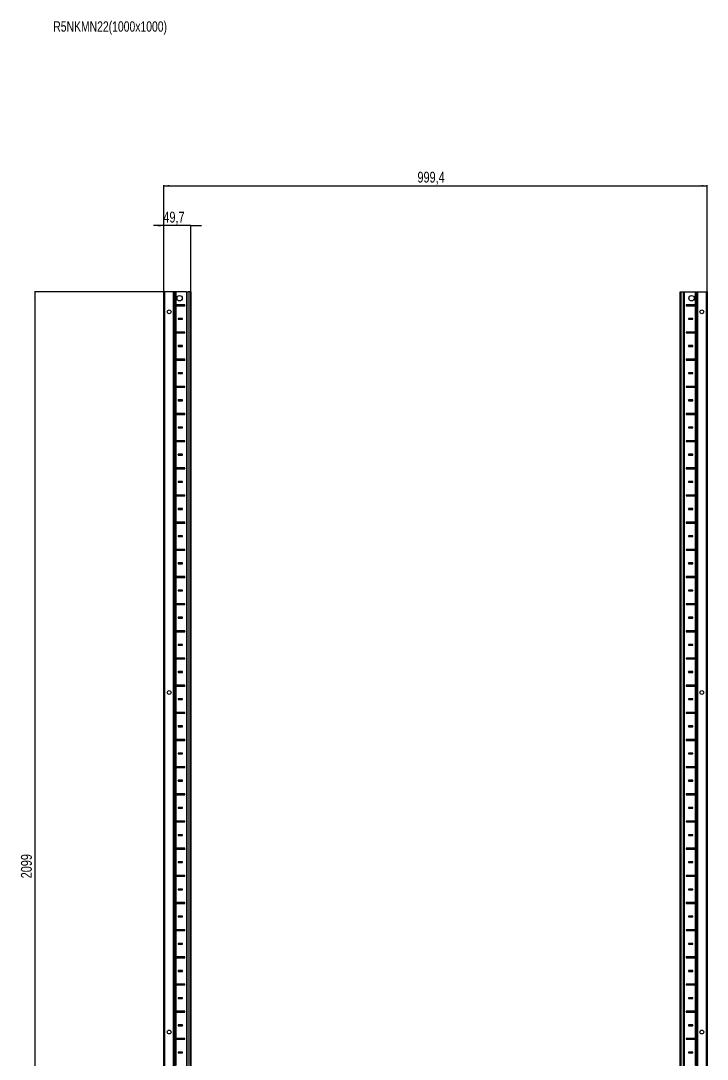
# Model space of a CAD drawing. Header units: millimetres. Extents: x -250 to 5425, y -2247 to 1592.
# Drawn here: x -250 to 1012, y -319 to 1592 of the extents above; entities that cross this region are included whole.
import ezdxf

# ---------------------------------------------------------------- set-up
doc = ezdxf.new("R2010")
doc.units = ezdxf.units.MM
doc.layers.add('FORMAT', color=7, linetype='Continuous')
doc.styles.add('SLDTEXTSTYLE0', font='TXT', dxfattribs={"width": 0.75})
doc.dimstyles.new('SLDDIMSTYLE0', dxfattribs={"dimtxt": 20, "dimasz": 10, "dimexe": 0, "dimexo": 0.0625, "dimgap": 5, "dimtad": 2, "dimdec": 1, "dimrnd": 1e-09, "dimzin": 12, "dimdsep": 46, "dimtxsty": 'SLDTEXTSTYLE0', "dimsah": 1, "dimcen": 0.09, "dimadec": 0, "dimazin": 3, "dimtfac": 1, "dimtofl": 0, "dimtmove": 0, "dimatfit": 3, "dimfxl": 0, "dimfrac": 2, "dimtolj": 1, "dimtzin": 12, "dimarcsym": 0})
doc.dimstyles.new('SLDDIMSTYLE1', dxfattribs={"dimtxt": 20, "dimasz": 10, "dimexe": 0, "dimexo": 0.0625, "dimgap": 5, "dimtad": 2, "dimdec": 1, "dimrnd": 1e-09, "dimzin": 12, "dimdsep": 46, "dimtxsty": 'SLDTEXTSTYLE0', "dimsah": 1, "dimcen": 0.09, "dimadec": 0, "dimazin": 3, "dimtfac": 1, "dimtmove": 0, "dimatfit": 0, "dimfxl": 0, "dimfrac": 2, "dimtolj": 1, "dimtzin": 12, "dimarcsym": 0})

# ---------------------------------------------------------------- blocks, each defined once
blk = doc.blocks.new('_D')
at = {"layer": 'FORMAT'}
for p, q in [((35.2, 1092.8), (-225.3, 1092.8)), ((-224.3, 1092.8), (-224.3, -1006.2)), ((35.2, -1006.2), (-225.3, -1006.2))]:
    blk.add_line(p, q, dxfattribs=at)
for points in [[(-224.3, 1092.8), (-225.9, 1082.8), (-222.8, 1082.8)], [(-224.3, -1006.2), (-222.8, -996.2), (-225.9, -996.2)]]:
    blk.add_solid(points, dxfattribs=at)
at = {"layer": 'FORMAT', "insert": (-250.1, 13.7), "char_height": 20, "attachment_point": 1, "rotation": 90, "style": 'SLDTEXTSTYLE0'}
blk.add_mtext('2099', dxfattribs=at)
blk = doc.blocks.new('_D_1')
at = {"layer": 'FORMAT'}
for p, q in [((12.8, 1092.8), (12.8, 1289.2)), ((12.8, 1288.2), (1012.2, 1288.2)), ((1012.2, 1092.8), (1012.2, 1289.2))]:
    blk.add_line(p, q, dxfattribs=at)
for points in [[(12.8, 1288.2), (22.8, 1286.6), (22.8, 1289.7)], [(1012.2, 1288.2), (1002.2, 1289.7), (1002.2, 1286.6)]]:
    blk.add_solid(points, dxfattribs=at)
at = {"layer": 'FORMAT', "insert": (479.2, 1314), "char_height": 20, "attachment_point": 1, "style": 'SLDTEXTSTYLE0'}
blk.add_mtext('999,4', dxfattribs=at)
blk = doc.blocks.new('_D_2')
at = {"layer": 'FORMAT'}
for p, q in [((12.8, 1214.8), (-6.4, 1214.8)), ((12.8, 1092.8), (12.8, 1215.8)), ((62.5, 1214.8), (12.8, 1214.8)), ((62.5, 1092.8), (62.5, 1215.8)), ((62.5, 1214.8), (81.7, 1214.8))]:
    blk.add_line(p, q, dxfattribs=at)
for points in [[(12.8, 1214.8), (2.8, 1216.3), (2.8, 1213.2)], [(62.5, 1214.8), (72.5, 1213.2), (72.5, 1216.3)]]:
    blk.add_solid(points, dxfattribs=at)
at = {"layer": 'FORMAT', "insert": (11.8, 1240.5), "char_height": 20, "attachment_point": 1, "style": 'SLDTEXTSTYLE0'}
blk.add_mtext('49,7', dxfattribs=at)

msp = doc.modelspace()

# ---------------------------------------------------------------- linework, layer by layer
at = {"color": 7, "linetype": 'Continuous', "lineweight": 25}
for p, q in [((12.79, -1006.24), (12.79, 1092.76)), ((12.79, 1092.76), (14.79, 1092.76)), ((30.14, 1092.76), (14.79, 1092.76)), ((30.14, 1092.76), (30.79, 1092.76)), ((30.79, -1006.24), (30.79, 1092.76)), ((30.79, 1092.76), (31.38, 1092.76)), ((32.58, 1092.76), (31.38, 1092.76)), ((32.58, -1006.24), (32.58, 1092.76)), ((32.62, 1092.76), (32.58, 1092.76)), ((32.62, -1006.24), (32.62, 1092.76)), ((33.82, 1092.76), (32.62, 1092.76)), ((33.82, 1092.76), (35.24, 1092.76)), ((54.64, 1092.76), (35.24, 1092.76)), ((54.64, 1092.76), (55.29, 1092.76)), ((55.29, -1006.24), (55.29, 1092.76)), ((55.29, 1092.76), (57.29, 1092.76)), ((60.49, 1092.76), (57.29, 1092.76)), ((60.49, 1092.76), (62.49, 1092.76)), ((62.49, 1092.76), (62.49, -1006.24)), ((962.49, -1006.24), (962.49, 1092.76)), ((962.49, 1092.76), (964.49, 1092.76)), ((964.49, 1092.76), (967.69, 1092.76)), ((967.69, 1092.76), (969.69, 1092.76)), ((969.69, 1092.76), (969.69, -1006.24)), ((969.69, 1092.76), (970.34, 1092.76)), ((970.34, 1092.76), (989.74, 1092.76)), ((989.74, 1092.76), (991.16, 1092.76)), ((991.16, 1092.76), (992.36, 1092.76)), ((992.36, 1092.76), (992.36, -1006.24)), ((992.36, 1092.76), (992.4, 1092.76)), ((992.4, 1092.76), (992.4, -1006.24)), ((992.4, 1092.76), (993.6, 1092.76)), ((993.6, 1092.76), (994.19, 1092.76)), ((994.19, 1092.76), (994.19, -1006.24)), ((994.19, 1092.76), (994.84, 1092.76)), ((994.84, 1092.76), (1010.19, 1092.76)), ((1010.19, 1092.76), (1012.19, 1092.76)), ((1012.19, 1092.76), (1012.19, -1006.24)), ((34.75, 1068.9), (34.75, 1067.61)), ((35.39, 1068.26), (34.75, 1068.9)), ((35.39, 1068.26), (34.75, 1067.61)), ((51.64, 1069.01), (35.24, 1069.01)), ((35.24, 1067.51), (51.64, 1067.51)), ((50.89, 1068.26), (35.39, 1068.26)), ((50.89, 1068.26), (51.64, 1069.01)), ((50.89, 1068.26), (51.64, 1067.51)), ((51.64, 1067.51), (51.64, 1069.01)), ((974.09, 1068.26), (973.34, 1069.01)), ((989.74, 1069.01), (973.34, 1069.01)), ((973.34, 1069.01), (973.34, 1067.51)), ((974.09, 1068.26), (973.34, 1067.51)), ((973.34, 1067.51), (989.74, 1067.51)), ((974.09, 1068.26), (989.59, 1068.26)), ((989.59, 1068.26), (990.23, 1068.9)), ((989.59, 1068.26), (990.23, 1067.61)), ((990.23, 1067.61), (990.23, 1068.9)), ((47.14, 1044.01), (39.14, 1044.01)), ((39.14, 1044.01), (39.14, 1042.51)), ((39.89, 1043.26), (39.14, 1044.01)), ((39.89, 1043.26), (39.14, 1042.51)), ((39.14, 1042.51), (47.14, 1042.51)), ((46.39, 1043.26), (39.89, 1043.26)), ((46.39, 1043.26), (47.14, 1044.01)), ((46.39, 1043.26), (47.14, 1042.51)), ((47.14, 1042.51), (47.14, 1044.01)), ((978.59, 1043.26), (977.84, 1044.01)), ((977.84, 1044.01), (977.84, 1042.51)), ((985.84, 1044.01), (977.84, 1044.01)), ((978.59, 1043.26), (977.84, 1042.51)), ((977.84, 1042.51), (985.84, 1042.51)), ((978.59, 1043.26), (985.09, 1043.26)), ((985.09, 1043.26), (985.84, 1044.01)), ((985.09, 1043.26), (985.84, 1042.51)), ((985.84, 1042.51), (985.84, 1044.01)), ((34.75, 1018.9), (34.75, 1017.61)), ((35.39, 1018.26), (34.75, 1018.9)), ((35.39, 1018.26), (34.75, 1017.61)), ((51.64, 1019.01), (35.24, 1019.01)), ((35.24, 1017.51), (51.64, 1017.51)), ((50.89, 1018.26), (35.39, 1018.26)), ((50.89, 1018.26), (51.64, 1019.01)), ((50.89, 1018.26), (51.64, 1017.51)), ((51.64, 1017.51), (51.64, 1019.01)), ((974.09, 1018.26), (973.34, 1019.01)), ((989.74, 1019.01), (973.34, 1019.01)), ((973.34, 1019.01), (973.34, 1017.51)), ((974.09, 1018.26), (973.34, 1017.51)), ((973.34, 1017.51), (989.74, 1017.51)), ((974.09, 1018.26), (989.59, 1018.26)), ((989.59, 1018.26), (990.23, 1018.9)), ((989.59, 1018.26), (990.23, 1017.61)), ((990.23, 1017.61), (990.23, 1018.9)), ((47.14, 994.01), (39.14, 994.01)), ((39.14, 994.01), (39.14, 992.51)), ((39.89, 993.26), (39.14, 994.01)), ((46.39, 993.26), (47.14, 994.01)), ((47.14, 992.51), (47.14, 994.01)), ((978.59, 993.26), (977.84, 994.01)), ((977.84, 994.01), (977.84, 992.51)), ((985.84, 994.01), (977.84, 994.01)), ((985.09, 993.26), (985.84, 994.01)), ((985.84, 992.51), (985.84, 994.01)), ((39.89, 993.26), (39.14, 992.51)), ((39.14, 992.51), (47.14, 992.51)), ((46.39, 993.26), (39.89, 993.26)), ((46.39, 993.26), (47.14, 992.51)), ((978.59, 993.26), (977.84, 992.51)), ((977.84, 992.51), (985.84, 992.51)), ((978.59, 993.26), (985.09, 993.26)), ((985.09, 993.26), (985.84, 992.51)), ((34.75, 968.9), (34.75, 967.61)), ((35.39, 968.26), (34.75, 968.9)), ((35.39, 968.26), (34.75, 967.61)), ((51.64, 969.01), (35.24, 969.01)), ((35.24, 967.51), (51.64, 967.51)), ((50.89, 968.26), (35.39, 968.26)), ((50.89, 968.26), (51.64, 969.01)), ((50.89, 968.26), (51.64, 967.51)), ((51.64, 967.51), (51.64, 969.01)), ((989.74, 969.01), (973.34, 969.01)), ((973.34, 969.01), (973.34, 967.51)), ((974.09, 968.26), (973.34, 969.01)), ((974.09, 968.26), (973.34, 967.51)), ((973.34, 967.51), (989.74, 967.51)), ((974.09, 968.26), (989.59, 968.26)), ((989.59, 968.26), (990.23, 968.9)), ((989.59, 968.26), (990.23, 967.61)), ((990.23, 967.61), (990.23, 968.9)), ((47.14, 944.01), (39.14, 944.01)), ((39.14, 944.01), (39.14, 942.51)), ((39.89, 943.26), (39.14, 944.01)), ((39.89, 943.26), (39.14, 942.51)), ((39.14, 942.51), (47.14, 942.51)), ((46.39, 943.26), (39.89, 943.26)), ((46.39, 943.26), (47.14, 944.01)), ((46.39, 943.26), (47.14, 942.51)), ((47.14, 942.51), (47.14, 944.01)), ((985.84, 944.01), (977.84, 944.01)), ((977.84, 944.01), (977.84, 942.51)), ((978.59, 943.26), (977.84, 944.01)), ((978.59, 943.26), (977.84, 942.51)), ((977.84, 942.51), (985.84, 942.51)), ((978.59, 943.26), (985.09, 943.26)), ((985.09, 943.26), (985.84, 944.01)), ((985.09, 943.26), (985.84, 942.51)), ((985.84, 942.51), (985.84, 944.01)), ((34.75, 918.9), (34.75, 917.61)), ((35.39, 918.26), (34.75, 918.9)), ((35.39, 918.26), (34.75, 917.61)), ((51.64, 919.01), (35.24, 919.01)), ((35.24, 917.51), (51.64, 917.51)), ((50.89, 918.26), (35.39, 918.26)), ((50.89, 918.26), (51.64, 919.01)), ((50.89, 918.26), (51.64, 917.51)), ((51.64, 917.51), (51.64, 919.01)), ((989.74, 919.01), (973.34, 919.01)), ((973.34, 919.01), (973.34, 917.51)), ((974.09, 918.26), (973.34, 919.01)), ((974.09, 918.26), (973.34, 917.51)), ((973.34, 917.51), (989.74, 917.51)), ((974.09, 918.26), (989.59, 918.26)), ((989.59, 918.26), (990.23, 918.9)), ((989.59, 918.26), (990.23, 917.61)), ((990.23, 917.61), (990.23, 918.9)), ((47.14, 894.01), (39.14, 894.01)), ((39.14, 894.01), (39.14, 892.51)), ((39.89, 893.26), (39.14, 894.01)), ((39.89, 893.26), (39.14, 892.51)), ((39.14, 892.51), (47.14, 892.51)), ((46.39, 893.26), (39.89, 893.26)), ((46.39, 893.26), (47.14, 894.01)), ((46.39, 893.26), (47.14, 892.51)), ((47.14, 892.51), (47.14, 894.01)), ((985.84, 894.01), (977.84, 894.01)), ((977.84, 894.01), (977.84, 892.51)), ((978.59, 893.26), (977.84, 894.01)), ((978.59, 893.26), (977.84, 892.51)), ((977.84, 892.51), (985.84, 892.51)), ((978.59, 893.26), (985.09, 893.26)), ((985.09, 893.26), (985.84, 894.01)), ((985.09, 893.26), (985.84, 892.51)), ((985.84, 892.51), (985.84, 894.01)), ((34.75, 868.9), (34.75, 867.61)), ((35.39, 868.26), (34.75, 868.9)), ((35.39, 868.26), (34.75, 867.61)), ((51.64, 869.01), (35.24, 869.01)), ((35.24, 867.51), (51.64, 867.51)), ((50.89, 868.26), (35.39, 868.26)), ((50.89, 868.26), (51.64, 869.01)), ((50.89, 868.26), (51.64, 867.51)), ((51.64, 867.51), (51.64, 869.01)), ((989.74, 869.01), (973.34, 869.01)), ((973.34, 869.01), (973.34, 867.51)), ((974.09, 868.26), (973.34, 869.01)), ((974.09, 868.26), (973.34, 867.51)), ((973.34, 867.51), (989.74, 867.51)), ((974.09, 868.26), (989.59, 868.26)), ((989.59, 868.26), (990.23, 868.9)), ((989.59, 868.26), (990.23, 867.61)), ((990.23, 867.61), (990.23, 868.9)), ((47.14, 844.01), (39.14, 844.01)), ((39.14, 844.01), (39.14, 842.51)), ((39.89, 843.26), (39.14, 844.01)), ((39.89, 843.26), (39.14, 842.51)), ((39.14, 842.51), (47.14, 842.51)), ((46.39, 843.26), (39.89, 843.26)), ((46.39, 843.26), (47.14, 844.01)), ((46.39, 843.26), (47.14, 842.51)), ((47.14, 842.51), (47.14, 844.01)), ((985.84, 844.01), (977.84, 844.01)), ((977.84, 844.01), (977.84, 842.51)), ((978.59, 843.26), (977.84, 844.01)), ((978.59, 843.26), (977.84, 842.51)), ((977.84, 842.51), (985.84, 842.51)), ((978.59, 843.26), (985.09, 843.26)), ((985.09, 843.26), (985.84, 844.01)), ((985.09, 843.26), (985.84, 842.51)), ((985.84, 842.51), (985.84, 844.01)), ((34.75, 818.9), (34.75, 817.61)), ((35.39, 818.26), (34.75, 818.9)), ((35.39, 818.26), (34.75, 817.61)), ((51.64, 819.01), (35.24, 819.01)), ((35.24, 817.51), (51.64, 817.51)), ((50.89, 818.26), (35.39, 818.26)), ((50.89, 818.26), (51.64, 819.01)), ((50.89, 818.26), (51.64, 817.51)), ((51.64, 817.51), (51.64, 819.01)), ((989.74, 819.01), (973.34, 819.01)), ((973.34, 819.01), (973.34, 817.51)), ((974.09, 818.26), (973.34, 819.01)), ((974.09, 818.26), (973.34, 817.51)), ((973.34, 817.51), (989.74, 817.51)), ((974.09, 818.26), (989.59, 818.26)), ((989.59, 818.26), (990.23, 818.9)), ((989.59, 818.26), (990.23, 817.61)), ((990.23, 817.61), (990.23, 818.9)), ((47.14, 794.01), (39.14, 794.01)), ((39.14, 794.01), (39.14, 792.51)), ((39.89, 793.26), (39.14, 794.01)), ((39.89, 793.26), (39.14, 792.51)), ((39.14, 792.51), (47.14, 792.51)), ((46.39, 793.26), (39.89, 793.26)), ((46.39, 793.26), (47.14, 794.01)), ((46.39, 793.26), (47.14, 792.51)), ((47.14, 792.51), (47.14, 794.01)), ((985.84, 794.01), (977.84, 794.01)), ((977.84, 794.01), (977.84, 792.51)), ((978.59, 793.26), (977.84, 794.01)), ((978.59, 793.26), (977.84, 792.51)), ((977.84, 792.51), (985.84, 792.51)), ((978.59, 793.26), (985.09, 793.26)), ((985.09, 793.26), (985.84, 794.01)), ((985.09, 793.26), (985.84, 792.51)), ((985.84, 792.51), (985.84, 794.01)), ((34.75, 768.9), (34.75, 767.61)), ((35.39, 768.26), (34.75, 768.9)), ((35.39, 768.26), (34.75, 767.61)), ((51.64, 769.01), (35.24, 769.01)), ((35.24, 767.51), (51.64, 767.51)), ((50.89, 768.26), (35.39, 768.26)), ((50.89, 768.26), (51.64, 769.01)), ((50.89, 768.26), (51.64, 767.51)), ((51.64, 767.51), (51.64, 769.01)), ((989.74, 769.01), (973.34, 769.01)), ((973.34, 769.01), (973.34, 767.51)), ((974.09, 768.26), (973.34, 769.01)), ((974.09, 768.26), (973.34, 767.51)), ((973.34, 767.51), (989.74, 767.51)), ((974.09, 768.26), (989.59, 768.26)), ((989.59, 768.26), (990.23, 768.9)), ((989.59, 768.26), (990.23, 767.61)), ((990.23, 767.61), (990.23, 768.9)), ((47.14, 744.01), (39.14, 744.01)), ((39.14, 744.01), (39.14, 742.51)), ((39.89, 743.26), (39.14, 744.01)), ((39.89, 743.26), (39.14, 742.51)), ((39.14, 742.51), (47.14, 742.51)), ((46.39, 743.26), (39.89, 743.26)), ((46.39, 743.26), (47.14, 744.01)), ((46.39, 743.26), (47.14, 742.51)), ((47.14, 742.51), (47.14, 744.01)), ((985.84, 744.01), (977.84, 744.01)), ((977.84, 744.01), (977.84, 742.51)), ((978.59, 743.26), (977.84, 744.01)), ((978.59, 743.26), (977.84, 742.51)), ((977.84, 742.51), (985.84, 742.51)), ((978.59, 743.26), (985.09, 743.26)), ((985.09, 743.26), (985.84, 744.01)), ((985.09, 743.26), (985.84, 742.51)), ((985.84, 742.51), (985.84, 744.01)), ((34.75, 718.9), (34.75, 717.61)), ((35.39, 718.26), (34.75, 718.9)), ((35.39, 718.26), (34.75, 717.61)), ((51.64, 719.01), (35.24, 719.01)), ((35.24, 717.51), (51.64, 717.51)), ((50.89, 718.26), (35.39, 718.26)), ((50.89, 718.26), (51.64, 719.01)), ((50.89, 718.26), (51.64, 717.51)), ((51.64, 717.51), (51.64, 719.01)), ((989.74, 719.01), (973.34, 719.01)), ((973.34, 719.01), (973.34, 717.51)), ((974.09, 718.26), (973.34, 719.01)), ((974.09, 718.26), (973.34, 717.51)), ((973.34, 717.51), (989.74, 717.51)), ((974.09, 718.26), (989.59, 718.26)), ((989.59, 718.26), (990.23, 718.9)), ((989.59, 718.26), (990.23, 717.61)), ((990.23, 717.61), (990.23, 718.9)), ((47.14, 694.01), (39.14, 694.01)), ((39.14, 694.01), (39.14, 692.51)), ((39.89, 693.26), (39.14, 694.01)), ((39.89, 693.26), (39.14, 692.51)), ((39.14, 692.51), (47.14, 692.51)), ((46.39, 693.26), (39.89, 693.26)), ((46.39, 693.26), (47.14, 694.01)), ((46.39, 693.26), (47.14, 692.51)), ((47.14, 692.51), (47.14, 694.01)), ((985.84, 694.01), (977.84, 694.01)), ((977.84, 694.01), (977.84, 692.51)), ((978.59, 693.26), (977.84, 694.01)), ((978.59, 693.26), (977.84, 692.51)), ((977.84, 692.51), (985.84, 692.51)), ((978.59, 693.26), (985.09, 693.26)), ((985.09, 693.26), (985.84, 694.01)), ((985.09, 693.26), (985.84, 692.51)), ((985.84, 692.51), (985.84, 694.01)), ((34.75, 668.9), (34.75, 667.61)), ((35.39, 668.26), (34.75, 668.9)), ((51.64, 669.01), (35.24, 669.01)), ((50.89, 668.26), (51.64, 669.01)), ((51.64, 667.51), (51.64, 669.01)), ((989.74, 669.01), (973.34, 669.01)), ((973.34, 669.01), (973.34, 667.51)), ((974.09, 668.26), (973.34, 669.01)), ((989.59, 668.26), (990.23, 668.9)), ((990.23, 667.61), (990.23, 668.9)), ((35.39, 668.26), (34.75, 667.61)), ((35.24, 667.51), (51.64, 667.51)), ((50.89, 668.26), (35.39, 668.26)), ((50.89, 668.26), (51.64, 667.51)), ((974.09, 668.26), (973.34, 667.51)), ((973.34, 667.51), (989.74, 667.51)), ((974.09, 668.26), (989.59, 668.26)), ((989.59, 668.26), (990.23, 667.61)), ((47.14, 644.01), (39.14, 644.01)), ((39.14, 644.01), (39.14, 642.51)), ((39.89, 643.26), (39.14, 644.01)), ((39.89, 643.26), (39.14, 642.51)), ((39.14, 642.51), (47.14, 642.51)), ((46.39, 643.26), (39.89, 643.26)), ((46.39, 643.26), (47.14, 644.01)), ((46.39, 643.26), (47.14, 642.51)), ((47.14, 642.51), (47.14, 644.01)), ((985.84, 644.01), (977.84, 644.01)), ((977.84, 644.01), (977.84, 642.51)), ((978.59, 643.26), (977.84, 644.01)), ((978.59, 643.26), (977.84, 642.51)), ((977.84, 642.51), (985.84, 642.51)), ((978.59, 643.26), (985.09, 643.26)), ((985.09, 643.26), (985.84, 644.01)), ((985.09, 643.26), (985.84, 642.51)), ((985.84, 642.51), (985.84, 644.01)), ((34.75, 618.9), (34.75, 617.61)), ((35.39, 618.26), (34.75, 618.9)), ((35.39, 618.26), (34.75, 617.61)), ((51.64, 619.01), (35.24, 619.01)), ((35.24, 617.51), (51.64, 617.51)), ((50.89, 618.26), (35.39, 618.26)), ((50.89, 618.26), (51.64, 619.01)), ((50.89, 618.26), (51.64, 617.51)), ((51.64, 617.51), (51.64, 619.01)), ((989.74, 619.01), (973.34, 619.01)), ((973.34, 619.01), (973.34, 617.51)), ((974.09, 618.26), (973.34, 619.01)), ((974.09, 618.26), (973.34, 617.51)), ((973.34, 617.51), (989.74, 617.51)), ((974.09, 618.26), (989.59, 618.26)), ((989.59, 618.26), (990.23, 618.9)), ((989.59, 618.26), (990.23, 617.61)), ((990.23, 617.61), (990.23, 618.9)), ((47.14, 594.01), (39.14, 594.01)), ((39.14, 594.01), (39.14, 592.51)), ((39.89, 593.26), (39.14, 594.01)), ((39.89, 593.26), (39.14, 592.51)), ((39.14, 592.51), (47.14, 592.51)), ((46.39, 593.26), (39.89, 593.26)), ((46.39, 593.26), (47.14, 594.01)), ((46.39, 593.26), (47.14, 592.51)), ((47.14, 592.51), (47.14, 594.01)), ((985.84, 594.01), (977.84, 594.01)), ((977.84, 594.01), (977.84, 592.51)), ((978.59, 593.26), (977.84, 594.01)), ((978.59, 593.26), (977.84, 592.51)), ((977.84, 592.51), (985.84, 592.51)), ((978.59, 593.26), (985.09, 593.26)), ((985.09, 593.26), (985.84, 594.01)), ((985.09, 593.26), (985.84, 592.51)), ((985.84, 592.51), (985.84, 594.01)), ((34.75, 568.9), (34.75, 567.61)), ((35.39, 568.26), (34.75, 568.9)), ((35.39, 568.26), (34.75, 567.61)), ((51.64, 569.01), (35.24, 569.01)), ((35.24, 567.51), (51.64, 567.51)), ((50.89, 568.26), (35.39, 568.26)), ((50.89, 568.26), (51.64, 569.01)), ((50.89, 568.26), (51.64, 567.51)), ((51.64, 567.51), (51.64, 569.01)), ((989.74, 569.01), (973.34, 569.01)), ((973.34, 569.01), (973.34, 567.51)), ((974.09, 568.26), (973.34, 569.01)), ((974.09, 568.26), (973.34, 567.51)), ((973.34, 567.51), (989.74, 567.51)), ((974.09, 568.26), (989.59, 568.26)), ((989.59, 568.26), (990.23, 568.9)), ((989.59, 568.26), (990.23, 567.61)), ((990.23, 567.61), (990.23, 568.9)), ((47.14, 544.01), (39.14, 544.01)), ((39.14, 544.01), (39.14, 542.51)), ((39.89, 543.26), (39.14, 544.01)), ((39.89, 543.26), (39.14, 542.51)), ((39.14, 542.51), (47.14, 542.51)), ((46.39, 543.26), (39.89, 543.26)), ((46.39, 543.26), (47.14, 544.01)), ((46.39, 543.26), (47.14, 542.51)), ((47.14, 542.51), (47.14, 544.01)), ((985.84, 544.01), (977.84, 544.01)), ((977.84, 544.01), (977.84, 542.51)), ((978.59, 543.26), (977.84, 544.01)), ((978.59, 543.26), (977.84, 542.51)), ((977.84, 542.51), (985.84, 542.51)), ((978.59, 543.26), (985.09, 543.26)), ((985.09, 543.26), (985.84, 544.01)), ((985.09, 543.26), (985.84, 542.51)), ((985.84, 542.51), (985.84, 544.01)), ((34.75, 518.9), (34.75, 517.61)), ((35.39, 518.26), (34.75, 518.9)), ((35.39, 518.26), (34.75, 517.61)), ((51.64, 519.01), (35.24, 519.01)), ((35.24, 517.51), (51.64, 517.51)), ((50.89, 518.26), (35.39, 518.26)), ((50.89, 518.26), (51.64, 519.01)), ((50.89, 518.26), (51.64, 517.51)), ((51.64, 517.51), (51.64, 519.01)), ((989.74, 519.01), (973.34, 519.01)), ((973.34, 519.01), (973.34, 517.51)), ((974.09, 518.26), (973.34, 519.01)), ((974.09, 518.26), (973.34, 517.51)), ((973.34, 517.51), (989.74, 517.51)), ((974.09, 518.26), (989.59, 518.26)), ((989.59, 518.26), (990.23, 518.9)), ((989.59, 518.26), (990.23, 517.61)), ((990.23, 517.61), (990.23, 518.9)), ((47.14, 494.01), (39.14, 494.01)), ((39.14, 494.01), (39.14, 492.51)), ((39.89, 493.26), (39.14, 494.01)), ((39.89, 493.26), (39.14, 492.51)), ((39.14, 492.51), (47.14, 492.51)), ((46.39, 493.26), (39.89, 493.26)), ((46.39, 493.26), (47.14, 494.01)), ((46.39, 493.26), (47.14, 492.51)), ((47.14, 492.51), (47.14, 494.01)), ((985.84, 494.01), (977.84, 494.01)), ((977.84, 494.01), (977.84, 492.51)), ((978.59, 493.26), (977.84, 494.01)), ((978.59, 493.26), (977.84, 492.51)), ((977.84, 492.51), (985.84, 492.51)), ((978.59, 493.26), (985.09, 493.26)), ((985.09, 493.26), (985.84, 494.01)), ((985.09, 493.26), (985.84, 492.51)), ((985.84, 492.51), (985.84, 494.01)), ((34.75, 468.9), (34.75, 467.61)), ((35.39, 468.26), (34.75, 468.9)), ((35.39, 468.26), (34.75, 467.61)), ((51.64, 469.01), (35.24, 469.01)), ((35.24, 467.51), (51.64, 467.51)), ((50.89, 468.26), (35.39, 468.26)), ((50.89, 468.26), (51.64, 469.01)), ((50.89, 468.26), (51.64, 467.51)), ((51.64, 467.51), (51.64, 469.01)), ((989.74, 469.01), (973.34, 469.01)), ((973.34, 469.01), (973.34, 467.51)), ((974.09, 468.26), (973.34, 469.01)), ((974.09, 468.26), (973.34, 467.51)), ((973.34, 467.51), (989.74, 467.51)), ((974.09, 468.26), (989.59, 468.26)), ((989.59, 468.26), (990.23, 468.9)), ((989.59, 468.26), (990.23, 467.61)), ((990.23, 467.61), (990.23, 468.9)), ((47.14, 444.01), (39.14, 444.01)), ((39.14, 444.01), (39.14, 442.51)), ((39.89, 443.26), (39.14, 444.01)), ((39.89, 443.26), (39.14, 442.51)), ((39.14, 442.51), (47.14, 442.51)), ((46.39, 443.26), (39.89, 443.26)), ((46.39, 443.26), (47.14, 444.01)), ((46.39, 443.26), (47.14, 442.51)), ((47.14, 442.51), (47.14, 444.01)), ((985.84, 444.01), (977.84, 444.01)), ((977.84, 444.01), (977.84, 442.51)), ((978.59, 443.26), (977.84, 444.01)), ((978.59, 443.26), (977.84, 442.51)), ((977.84, 442.51), (985.84, 442.51)), ((978.59, 443.26), (985.09, 443.26)), ((985.09, 443.26), (985.84, 444.01)), ((985.09, 443.26), (985.84, 442.51)), ((985.84, 442.51), (985.84, 444.01)), ((34.75, 418.9), (34.75, 417.61)), ((35.39, 418.26), (34.75, 418.9)), ((35.39, 418.26), (34.75, 417.61)), ((51.64, 419.01), (35.24, 419.01)), ((35.24, 417.51), (51.64, 417.51)), ((50.89, 418.26), (35.39, 418.26)), ((50.89, 418.26), (51.64, 419.01)), ((50.89, 418.26), (51.64, 417.51)), ((51.64, 417.51), (51.64, 419.01)), ((989.74, 419.01), (973.34, 419.01)), ((973.34, 419.01), (973.34, 417.51)), ((974.09, 418.26), (973.34, 419.01)), ((974.09, 418.26), (973.34, 417.51)), ((973.34, 417.51), (989.74, 417.51)), ((974.09, 418.26), (989.59, 418.26)), ((989.59, 418.26), (990.23, 418.9)), ((989.59, 418.26), (990.23, 417.61)), ((990.23, 417.61), (990.23, 418.9)), ((47.14, 394.01), (39.14, 394.01)), ((39.14, 394.01), (39.14, 392.51)), ((39.89, 393.26), (39.14, 394.01)), ((39.89, 393.26), (39.14, 392.51)), ((39.14, 392.51), (47.14, 392.51)), ((46.39, 393.26), (39.89, 393.26)), ((46.39, 393.26), (47.14, 394.01)), ((46.39, 393.26), (47.14, 392.51)), ((47.14, 392.51), (47.14, 394.01)), ((985.84, 394.01), (977.84, 394.01)), ((977.84, 394.01), (977.84, 392.51)), ((978.59, 393.26), (977.84, 394.01)), ((978.59, 393.26), (977.84, 392.51)), ((977.84, 392.51), (985.84, 392.51)), ((978.59, 393.26), (985.09, 393.26)), ((985.09, 393.26), (985.84, 394.01)), ((985.09, 393.26), (985.84, 392.51)), ((985.84, 392.51), (985.84, 394.01)), ((34.75, 368.9), (34.75, 367.61)), ((35.39, 368.26), (34.75, 368.9)), ((35.39, 368.26), (34.75, 367.61)), ((51.64, 369.01), (35.24, 369.01)), ((35.24, 367.51), (51.64, 367.51)), ((50.89, 368.26), (35.39, 368.26)), ((50.89, 368.26), (51.64, 369.01)), ((50.89, 368.26), (51.64, 367.51)), ((51.64, 367.51), (51.64, 369.01)), ((989.74, 369.01), (973.34, 369.01)), ((973.34, 369.01), (973.34, 367.51)), ((974.09, 368.26), (973.34, 369.01)), ((974.09, 368.26), (973.34, 367.51)), ((973.34, 367.51), (989.74, 367.51)), ((974.09, 368.26), (989.59, 368.26)), ((989.59, 368.26), (990.23, 368.9)), ((989.59, 368.26), (990.23, 367.61)), ((990.23, 367.61), (990.23, 368.9)), ((47.14, 344.01), (39.14, 344.01)), ((39.14, 344.01), (39.14, 342.51)), ((39.89, 343.26), (39.14, 344.01)), ((46.39, 343.26), (47.14, 344.01)), ((47.14, 342.51), (47.14, 344.01)), ((985.84, 344.01), (977.84, 344.01)), ((977.84, 344.01), (977.84, 342.51)), ((978.59, 343.26), (977.84, 344.01)), ((985.09, 343.26), (985.84, 344.01)), ((985.84, 342.51), (985.84, 344.01)), ((39.89, 343.26), (39.14, 342.51)), ((39.14, 342.51), (47.14, 342.51)), ((46.39, 343.26), (39.89, 343.26)), ((46.39, 343.26), (47.14, 342.51)), ((978.59, 343.26), (977.84, 342.51)), ((977.84, 342.51), (985.84, 342.51)), ((978.59, 343.26), (985.09, 343.26)), ((985.09, 343.26), (985.84, 342.51)), ((34.75, 318.9), (34.75, 317.61)), ((35.39, 318.26), (34.75, 318.9)), ((35.39, 318.26), (34.75, 317.61)), ((51.64, 319.01), (35.24, 319.01)), ((35.24, 317.51), (51.64, 317.51)), ((50.89, 318.26), (35.39, 318.26)), ((50.89, 318.26), (51.64, 319.01)), ((50.89, 318.26), (51.64, 317.51)), ((51.64, 317.51), (51.64, 319.01)), ((989.74, 319.01), (973.34, 319.01)), ((973.34, 319.01), (973.34, 317.51)), ((974.09, 318.26), (973.34, 319.01)), ((974.09, 318.26), (973.34, 317.51)), ((973.34, 317.51), (989.74, 317.51)), ((974.09, 318.26), (989.59, 318.26)), ((989.59, 318.26), (990.23, 318.9)), ((989.59, 318.26), (990.23, 317.61)), ((990.23, 317.61), (990.23, 318.9)), ((47.14, 294.01), (39.14, 294.01)), ((39.14, 294.01), (39.14, 292.51)), ((39.89, 293.26), (39.14, 294.01)), ((39.89, 293.26), (39.14, 292.51)), ((39.14, 292.51), (47.14, 292.51)), ((46.39, 293.26), (39.89, 293.26)), ((46.39, 293.26), (47.14, 294.01)), ((46.39, 293.26), (47.14, 292.51)), ((47.14, 292.51), (47.14, 294.01)), ((985.84, 294.01), (977.84, 294.01)), ((977.84, 294.01), (977.84, 292.51)), ((978.59, 293.26), (977.84, 294.01)), ((978.59, 293.26), (977.84, 292.51)), ((977.84, 292.51), (985.84, 292.51)), ((978.59, 293.26), (985.09, 293.26)), ((985.09, 293.26), (985.84, 294.01)), ((985.09, 293.26), (985.84, 292.51)), ((985.84, 292.51), (985.84, 294.01)), ((34.75, 268.9), (34.75, 267.61)), ((35.39, 268.26), (34.75, 268.9)), ((35.39, 268.26), (34.75, 267.61)), ((51.64, 269.01), (35.24, 269.01)), ((50.89, 268.26), (35.39, 268.26)), ((50.89, 268.26), (51.64, 269.01)), ((50.89, 268.26), (51.64, 267.51)), ((51.64, 267.51), (51.64, 269.01)), ((989.74, 269.01), (973.34, 269.01)), ((973.34, 269.01), (973.34, 267.51)), ((974.09, 268.26), (973.34, 269.01)), ((974.09, 268.26), (973.34, 267.51)), ((974.09, 268.26), (989.59, 268.26)), ((989.59, 268.26), (990.23, 268.9)), ((989.59, 268.26), (990.23, 267.61)), ((990.23, 267.61), (990.23, 268.9)), ((35.24, 267.51), (51.64, 267.51)), ((973.34, 267.51), (989.74, 267.51)), ((47.14, 244.01), (39.14, 244.01)), ((39.14, 244.01), (39.14, 242.51)), ((39.89, 243.26), (39.14, 244.01)), ((39.89, 243.26), (39.14, 242.51)), ((39.14, 242.51), (47.14, 242.51)), ((46.39, 243.26), (39.89, 243.26)), ((46.39, 243.26), (47.14, 244.01)), ((46.39, 243.26), (47.14, 242.51)), ((47.14, 242.51), (47.14, 244.01)), ((985.84, 244.01), (977.84, 244.01)), ((977.84, 244.01), (977.84, 242.51)), ((978.59, 243.26), (977.84, 244.01)), ((978.59, 243.26), (977.84, 242.51)), ((977.84, 242.51), (985.84, 242.51)), ((978.59, 243.26), (985.09, 243.26)), ((985.09, 243.26), (985.84, 244.01)), ((985.09, 243.26), (985.84, 242.51)), ((985.84, 242.51), (985.84, 244.01)), ((34.75, 218.9), (34.75, 217.61)), ((35.39, 218.26), (34.75, 218.9)), ((35.39, 218.26), (34.75, 217.61)), ((51.64, 219.01), (35.24, 219.01)), ((35.24, 217.51), (51.64, 217.51)), ((50.89, 218.26), (35.39, 218.26)), ((50.89, 218.26), (51.64, 219.01)), ((50.89, 218.26), (51.64, 217.51)), ((51.64, 217.51), (51.64, 219.01)), ((989.74, 219.01), (973.34, 219.01)), ((973.34, 219.01), (973.34, 217.51)), ((974.09, 218.26), (973.34, 219.01)), ((974.09, 218.26), (973.34, 217.51)), ((973.34, 217.51), (989.74, 217.51)), ((974.09, 218.26), (989.59, 218.26)), ((989.59, 218.26), (990.23, 218.9)), ((989.59, 218.26), (990.23, 217.61)), ((990.23, 217.61), (990.23, 218.9)), ((47.14, 194.01), (39.14, 194.01)), ((39.14, 194.01), (39.14, 192.51)), ((39.89, 193.26), (39.14, 194.01)), ((39.89, 193.26), (39.14, 192.51)), ((39.14, 192.51), (47.14, 192.51)), ((46.39, 193.26), (39.89, 193.26)), ((46.39, 193.26), (47.14, 194.01)), ((46.39, 193.26), (47.14, 192.51)), ((47.14, 192.51), (47.14, 194.01)), ((985.84, 194.01), (977.84, 194.01)), ((977.84, 194.01), (977.84, 192.51)), ((978.59, 193.26), (977.84, 194.01)), ((978.59, 193.26), (977.84, 192.51)), ((977.84, 192.51), (985.84, 192.51)), ((978.59, 193.26), (985.09, 193.26)), ((985.09, 193.26), (985.84, 194.01)), ((985.09, 193.26), (985.84, 192.51)), ((985.84, 192.51), (985.84, 194.01)), ((34.75, 168.9), (34.75, 167.61)), ((35.39, 168.26), (34.75, 168.9)), ((35.39, 168.26), (34.75, 167.61)), ((51.64, 169.01), (35.24, 169.01)), ((35.24, 167.51), (51.64, 167.51)), ((50.89, 168.26), (35.39, 168.26)), ((50.89, 168.26), (51.64, 169.01)), ((50.89, 168.26), (51.64, 167.51)), ((51.64, 167.51), (51.64, 169.01)), ((989.74, 169.01), (973.34, 169.01)), ((973.34, 169.01), (973.34, 167.51)), ((974.09, 168.26), (973.34, 169.01)), ((974.09, 168.26), (973.34, 167.51)), ((973.34, 167.51), (989.74, 167.51)), ((974.09, 168.26), (989.59, 168.26)), ((989.59, 168.26), (990.23, 168.9)), ((989.59, 168.26), (990.23, 167.61)), ((990.23, 167.61), (990.23, 168.9)), ((47.14, 144.01), (39.14, 144.01)), ((39.14, 144.01), (39.14, 142.51)), ((39.89, 143.26), (39.14, 144.01)), ((39.89, 143.26), (39.14, 142.51)), ((39.14, 142.51), (47.14, 142.51)), ((46.39, 143.26), (39.89, 143.26)), ((46.39, 143.26), (47.14, 144.01)), ((46.39, 143.26), (47.14, 142.51)), ((47.14, 142.51), (47.14, 144.01)), ((985.84, 144.01), (977.84, 144.01)), ((977.84, 144.01), (977.84, 142.51)), ((978.59, 143.26), (977.84, 144.01)), ((978.59, 143.26), (977.84, 142.51)), ((977.84, 142.51), (985.84, 142.51)), ((978.59, 143.26), (985.09, 143.26)), ((985.09, 143.26), (985.84, 144.01)), ((985.09, 143.26), (985.84, 142.51)), ((985.84, 142.51), (985.84, 144.01)), ((34.75, 118.9), (34.75, 117.61)), ((35.39, 118.26), (34.75, 118.9)), ((35.39, 118.26), (34.75, 117.61)), ((51.64, 119.01), (35.24, 119.01)), ((35.24, 117.51), (51.64, 117.51)), ((50.89, 118.26), (35.39, 118.26)), ((50.89, 118.26), (51.64, 119.01)), ((50.89, 118.26), (51.64, 117.51)), ((51.64, 117.51), (51.64, 119.01)), ((989.74, 119.01), (973.34, 119.01)), ((973.34, 119.01), (973.34, 117.51)), ((974.09, 118.26), (973.34, 119.01)), ((974.09, 118.26), (973.34, 117.51)), ((973.34, 117.51), (989.74, 117.51)), ((974.09, 118.26), (989.59, 118.26)), ((989.59, 118.26), (990.23, 118.9)), ((989.59, 118.26), (990.23, 117.61)), ((990.23, 117.61), (990.23, 118.9)), ((47.14, 94.01), (39.14, 94.01)), ((39.14, 94.01), (39.14, 92.51)), ((39.89, 93.26), (39.14, 94.01)), ((39.89, 93.26), (39.14, 92.51)), ((39.14, 92.51), (47.14, 92.51)), ((46.39, 93.26), (39.89, 93.26)), ((46.39, 93.26), (47.14, 94.01)), ((46.39, 93.26), (47.14, 92.51)), ((47.14, 92.51), (47.14, 94.01)), ((985.84, 94.01), (977.84, 94.01)), ((977.84, 94.01), (977.84, 92.51)), ((978.59, 93.26), (977.84, 94.01)), ((978.59, 93.26), (977.84, 92.51)), ((977.84, 92.51), (985.84, 92.51)), ((978.59, 93.26), (985.09, 93.26)), ((985.09, 93.26), (985.84, 94.01)), ((985.09, 93.26), (985.84, 92.51)), ((985.84, 92.51), (985.84, 94.01)), ((34.75, 68.9), (34.75, 67.61)), ((35.39, 68.26), (34.75, 68.9)), ((35.39, 68.26), (34.75, 67.61)), ((51.64, 69.01), (35.24, 69.01)), ((35.24, 67.51), (51.64, 67.51)), ((50.89, 68.26), (35.39, 68.26)), ((50.89, 68.26), (51.64, 69.01)), ((50.89, 68.26), (51.64, 67.51)), ((51.64, 67.51), (51.64, 69.01)), ((989.74, 69.01), (973.34, 69.01)), ((973.34, 69.01), (973.34, 67.51)), ((974.09, 68.26), (973.34, 69.01)), ((974.09, 68.26), (973.34, 67.51)), ((973.34, 67.51), (989.74, 67.51)), ((974.09, 68.26), (989.59, 68.26)), ((989.59, 68.26), (990.23, 68.9)), ((989.59, 68.26), (990.23, 67.61)), ((990.23, 67.61), (990.23, 68.9)), ((47.14, 44.01), (39.14, 44.01)), ((39.14, 44.01), (39.14, 42.51)), ((39.89, 43.26), (39.14, 44.01)), ((39.89, 43.26), (39.14, 42.51)), ((39.14, 42.51), (47.14, 42.51)), ((46.39, 43.26), (39.89, 43.26)), ((46.39, 43.26), (47.14, 44.01)), ((46.39, 43.26), (47.14, 42.51)), ((47.14, 42.51), (47.14, 44.01)), ((985.84, 44.01), (977.84, 44.01)), ((977.84, 44.01), (977.84, 42.51)), ((978.59, 43.26), (977.84, 44.01)), ((978.59, 43.26), (977.84, 42.51)), ((977.84, 42.51), (985.84, 42.51)), ((978.59, 43.26), (985.09, 43.26)), ((985.09, 43.26), (985.84, 44.01)), ((985.09, 43.26), (985.84, 42.51)), ((985.84, 42.51), (985.84, 44.01)), ((34.75, 18.9), (34.75, 17.61)), ((35.39, 18.26), (34.75, 18.9)), ((35.39, 18.26), (34.75, 17.61)), ((51.64, 19.01), (35.24, 19.01)), ((35.24, 17.51), (51.64, 17.51)), ((50.89, 18.26), (35.39, 18.26)), ((50.89, 18.26), (51.64, 19.01)), ((50.89, 18.26), (51.64, 17.51)), ((51.64, 17.51), (51.64, 19.01)), ((989.74, 19.01), (973.34, 19.01)), ((973.34, 19.01), (973.34, 17.51)), ((974.09, 18.26), (973.34, 19.01)), ((974.09, 18.26), (973.34, 17.51)), ((973.34, 17.51), (989.74, 17.51)), ((974.09, 18.26), (989.59, 18.26)), ((989.59, 18.26), (990.23, 18.9)), ((989.59, 18.26), (990.23, 17.61)), ((990.23, 17.61), (990.23, 18.9)), ((47.14, -5.99), (39.14, -5.99)), ((39.14, -5.99), (39.14, -7.49)), ((39.89, -6.74), (39.14, -5.99)), ((39.89, -6.74), (39.14, -7.49)), ((39.14, -7.49), (47.14, -7.49)), ((46.39, -6.74), (39.89, -6.74)), ((46.39, -6.74), (47.14, -5.99)), ((46.39, -6.74), (47.14, -7.49)), ((47.14, -7.49), (47.14, -5.99)), ((985.84, -5.99), (977.84, -5.99)), ((977.84, -5.99), (977.84, -7.49)), ((978.59, -6.74), (977.84, -5.99)), ((978.59, -6.74), (977.84, -7.49)), ((977.84, -7.49), (985.84, -7.49)), ((978.59, -6.74), (985.09, -6.74)), ((985.09, -6.74), (985.84, -5.99)), ((985.09, -6.74), (985.84, -7.49)), ((985.84, -7.49), (985.84, -5.99)), ((34.75, -31.1), (34.75, -32.39)), ((35.39, -31.74), (34.75, -31.1)), ((35.39, -31.74), (34.75, -32.39)), ((51.64, -30.99), (35.24, -30.99)), ((35.24, -32.49), (51.64, -32.49)), ((50.89, -31.74), (35.39, -31.74)), ((50.89, -31.74), (51.64, -30.99)), ((50.89, -31.74), (51.64, -32.49)), ((51.64, -32.49), (51.64, -30.99)), ((989.74, -30.99), (973.34, -30.99)), ((973.34, -30.99), (973.34, -32.49)), ((974.09, -31.74), (973.34, -30.99)), ((974.09, -31.74), (973.34, -32.49)), ((973.34, -32.49), (989.74, -32.49)), ((974.09, -31.74), (989.59, -31.74)), ((989.59, -31.74), (990.23, -31.1)), ((989.59, -31.74), (990.23, -32.39)), ((990.23, -32.39), (990.23, -31.1)), ((47.14, -55.99), (39.14, -55.99)), ((39.14, -55.99), (39.14, -57.49)), ((39.89, -56.74), (39.14, -55.99)), ((39.89, -56.74), (39.14, -57.49)), ((46.39, -56.74), (39.89, -56.74)), ((46.39, -56.74), (47.14, -55.99)), ((46.39, -56.74), (47.14, -57.49)), ((47.14, -57.49), (47.14, -55.99)), ((985.84, -55.99), (977.84, -55.99)), ((977.84, -55.99), (977.84, -57.49)), ((978.59, -56.74), (977.84, -55.99)), ((978.59, -56.74), (977.84, -57.49)), ((978.59, -56.74), (985.09, -56.74)), ((985.09, -56.74), (985.84, -55.99)), ((985.09, -56.74), (985.84, -57.49)), ((985.84, -57.49), (985.84, -55.99)), ((39.14, -57.49), (47.14, -57.49)), ((977.84, -57.49), (985.84, -57.49)), ((34.75, -81.1), (34.75, -82.39)), ((35.39, -81.74), (34.75, -81.1)), ((35.39, -81.74), (34.75, -82.39)), ((51.64, -80.99), (35.24, -80.99)), ((35.24, -82.49), (51.64, -82.49)), ((50.89, -81.74), (35.39, -81.74)), ((50.89, -81.74), (51.64, -80.99)), ((50.89, -81.74), (51.64, -82.49)), ((51.64, -82.49), (51.64, -80.99)), ((989.74, -80.99), (973.34, -80.99)), ((973.34, -80.99), (973.34, -82.49)), ((974.09, -81.74), (973.34, -80.99)), ((974.09, -81.74), (973.34, -82.49)), ((973.34, -82.49), (989.74, -82.49)), ((974.09, -81.74), (989.59, -81.74)), ((989.59, -81.74), (990.23, -81.1)), ((989.59, -81.74), (990.23, -82.39)), ((990.23, -82.39), (990.23, -81.1)), ((47.14, -105.99), (39.14, -105.99)), ((39.14, -105.99), (39.14, -107.49)), ((39.89, -106.74), (39.14, -105.99)), ((39.89, -106.74), (39.14, -107.49)), ((39.14, -107.49), (47.14, -107.49)), ((46.39, -106.74), (39.89, -106.74)), ((46.39, -106.74), (47.14, -105.99)), ((46.39, -106.74), (47.14, -107.49)), ((47.14, -107.49), (47.14, -105.99)), ((985.84, -105.99), (977.84, -105.99)), ((977.84, -105.99), (977.84, -107.49)), ((978.59, -106.74), (977.84, -105.99)), ((978.59, -106.74), (977.84, -107.49)), ((977.84, -107.49), (985.84, -107.49)), ((978.59, -106.74), (985.09, -106.74)), ((985.09, -106.74), (985.84, -105.99)), ((985.09, -106.74), (985.84, -107.49)), ((985.84, -107.49), (985.84, -105.99)), ((34.75, -131.1), (34.75, -132.39)), ((35.39, -131.74), (34.75, -131.1)), ((35.39, -131.74), (34.75, -132.39)), ((51.64, -130.99), (35.24, -130.99)), ((35.24, -132.49), (51.64, -132.49)), ((50.89, -131.74), (35.39, -131.74)), ((50.89, -131.74), (51.64, -130.99)), ((50.89, -131.74), (51.64, -132.49)), ((51.64, -132.49), (51.64, -130.99)), ((989.74, -130.99), (973.34, -130.99)), ((973.34, -130.99), (973.34, -132.49)), ((974.09, -131.74), (973.34, -130.99)), ((974.09, -131.74), (973.34, -132.49)), ((973.34, -132.49), (989.74, -132.49)), ((974.09, -131.74), (989.59, -131.74)), ((989.59, -131.74), (990.23, -131.1)), ((989.59, -131.74), (990.23, -132.39)), ((990.23, -132.39), (990.23, -131.1)), ((47.14, -155.99), (39.14, -155.99)), ((39.14, -155.99), (39.14, -157.49)), ((39.89, -156.74), (39.14, -155.99)), ((39.89, -156.74), (39.14, -157.49)), ((39.14, -157.49), (47.14, -157.49)), ((46.39, -156.74), (39.89, -156.74)), ((46.39, -156.74), (47.14, -155.99)), ((46.39, -156.74), (47.14, -157.49)), ((47.14, -157.49), (47.14, -155.99)), ((985.84, -155.99), (977.84, -155.99)), ((977.84, -155.99), (977.84, -157.49)), ((978.59, -156.74), (977.84, -155.99)), ((978.59, -156.74), (977.84, -157.49)), ((977.84, -157.49), (985.84, -157.49)), ((978.59, -156.74), (985.09, -156.74)), ((985.09, -156.74), (985.84, -155.99)), ((985.09, -156.74), (985.84, -157.49)), ((985.84, -157.49), (985.84, -155.99)), ((34.75, -181.1), (34.75, -182.39)), ((35.39, -181.74), (34.75, -181.1)), ((35.39, -181.74), (34.75, -182.39)), ((51.64, -180.99), (35.24, -180.99)), ((35.24, -182.49), (51.64, -182.49)), ((50.89, -181.74), (35.39, -181.74)), ((50.89, -181.74), (51.64, -180.99)), ((50.89, -181.74), (51.64, -182.49)), ((51.64, -182.49), (51.64, -180.99)), ((989.74, -180.99), (973.34, -180.99)), ((973.34, -180.99), (973.34, -182.49)), ((974.09, -181.74), (973.34, -180.99)), ((974.09, -181.74), (973.34, -182.49)), ((973.34, -182.49), (989.74, -182.49)), ((974.09, -181.74), (989.59, -181.74)), ((989.59, -181.74), (990.23, -181.1)), ((989.59, -181.74), (990.23, -182.39)), ((990.23, -182.39), (990.23, -181.1)), ((47.14, -205.99), (39.14, -205.99)), ((39.14, -205.99), (39.14, -207.49)), ((39.89, -206.74), (39.14, -205.99)), ((39.89, -206.74), (39.14, -207.49)), ((39.14, -207.49), (47.14, -207.49)), ((46.39, -206.74), (39.89, -206.74)), ((46.39, -206.74), (47.14, -205.99)), ((46.39, -206.74), (47.14, -207.49)), ((47.14, -207.49), (47.14, -205.99)), ((985.84, -205.99), (977.84, -205.99)), ((977.84, -205.99), (977.84, -207.49)), ((978.59, -206.74), (977.84, -205.99)), ((978.59, -206.74), (977.84, -207.49)), ((977.84, -207.49), (985.84, -207.49)), ((978.59, -206.74), (985.09, -206.74)), ((985.09, -206.74), (985.84, -205.99)), ((985.09, -206.74), (985.84, -207.49)), ((985.84, -207.49), (985.84, -205.99)), ((34.75, -231.1), (34.75, -232.39)), ((35.39, -231.74), (34.75, -231.1)), ((35.39, -231.74), (34.75, -232.39)), ((51.64, -230.99), (35.24, -230.99)), ((35.24, -232.49), (51.64, -232.49)), ((50.89, -231.74), (35.39, -231.74)), ((50.89, -231.74), (51.64, -230.99)), ((50.89, -231.74), (51.64, -232.49)), ((51.64, -232.49), (51.64, -230.99)), ((989.74, -230.99), (973.34, -230.99)), ((973.34, -230.99), (973.34, -232.49)), ((974.09, -231.74), (973.34, -230.99)), ((974.09, -231.74), (973.34, -232.49)), ((973.34, -232.49), (989.74, -232.49)), ((974.09, -231.74), (989.59, -231.74)), ((989.59, -231.74), (990.23, -231.1)), ((989.59, -231.74), (990.23, -232.39)), ((990.23, -232.39), (990.23, -231.1)), ((47.14, -255.99), (39.14, -255.99)), ((39.14, -255.99), (39.14, -257.49)), ((39.89, -256.74), (39.14, -255.99)), ((39.89, -256.74), (39.14, -257.49)), ((39.14, -257.49), (47.14, -257.49)), ((46.39, -256.74), (39.89, -256.74)), ((46.39, -256.74), (47.14, -255.99)), ((46.39, -256.74), (47.14, -257.49)), ((47.14, -257.49), (47.14, -255.99)), ((985.84, -255.99), (977.84, -255.99)), ((977.84, -255.99), (977.84, -257.49)), ((978.59, -256.74), (977.84, -255.99)), ((978.59, -256.74), (977.84, -257.49)), ((977.84, -257.49), (985.84, -257.49)), ((978.59, -256.74), (985.09, -256.74)), ((985.09, -256.74), (985.84, -255.99)), ((985.09, -256.74), (985.84, -257.49)), ((985.84, -257.49), (985.84, -255.99)), ((34.75, -281.1), (34.75, -282.39)), ((35.39, -281.74), (34.75, -281.1)), ((35.39, -281.74), (34.75, -282.39)), ((51.64, -280.99), (35.24, -280.99)), ((35.24, -282.49), (51.64, -282.49)), ((50.89, -281.74), (35.39, -281.74)), ((50.89, -281.74), (51.64, -280.99)), ((50.89, -281.74), (51.64, -282.49)), ((51.64, -282.49), (51.64, -280.99)), ((989.74, -280.99), (973.34, -280.99)), ((973.34, -280.99), (973.34, -282.49)), ((974.09, -281.74), (973.34, -280.99)), ((974.09, -281.74), (973.34, -282.49)), ((973.34, -282.49), (989.74, -282.49)), ((974.09, -281.74), (989.59, -281.74)), ((989.59, -281.74), (990.23, -281.1)), ((989.59, -281.74), (990.23, -282.39)), ((990.23, -282.39), (990.23, -281.1)), ((47.14, -305.99), (39.14, -305.99)), ((39.14, -305.99), (39.14, -307.49)), ((39.89, -306.74), (39.14, -305.99)), ((39.89, -306.74), (39.14, -307.49)), ((39.14, -307.49), (47.14, -307.49)), ((46.39, -306.74), (39.89, -306.74)), ((46.39, -306.74), (47.14, -305.99)), ((46.39, -306.74), (47.14, -307.49)), ((47.14, -307.49), (47.14, -305.99)), ((985.84, -305.99), (977.84, -305.99)), ((977.84, -305.99), (977.84, -307.49)), ((978.59, -306.74), (977.84, -305.99)), ((978.59, -306.74), (977.84, -307.49)), ((977.84, -307.49), (985.84, -307.49)), ((978.59, -306.74), (985.09, -306.74)), ((985.09, -306.74), (985.84, -305.99)), ((985.09, -306.74), (985.84, -307.49)), ((985.84, -307.49), (985.84, -305.99))]:
    msp.add_line(p, q, dxfattribs=at)
at = {"color": 8, "linetype": 'Continuous', "lineweight": 18}
for p, q in [((14.79, 1092.76), (14.79, -1006.24)), ((30.14, -1006.24), (30.14, 1092.76)), ((31.38, 1092.76), (31.38, -1006.24)), ((33.82, -1006.24), (33.82, 1092.76)), ((35.24, 1092.76), (35.24, 1069.01)), ((54.64, -1006.24), (54.64, 1092.76)), ((57.29, 1092.76), (57.29, -1006.24)), ((60.49, -1006.24), (60.49, 1092.76)), ((964.49, 1092.76), (964.49, -1006.24)), ((967.69, -1006.24), (967.69, 1092.76)), ((970.34, 1092.76), (970.34, -1006.24)), ((989.74, 1069.01), (989.74, 1092.76)), ((991.16, 1092.76), (991.16, -1006.24)), ((993.6, -1006.24), (993.6, 1092.76)), ((994.84, 1092.76), (994.84, -1006.24)), ((1010.19, -1006.24), (1010.19, 1092.76)), ((35.24, 1067.51), (35.24, 1019.01)), ((989.74, 1019.01), (989.74, 1067.51)), ((35.24, 1017.51), (35.24, 969.01)), ((989.74, 969.01), (989.74, 1017.51)), ((35.24, 967.51), (35.24, 919.01)), ((989.74, 919.01), (989.74, 967.51)), ((35.24, 917.51), (35.24, 869.01)), ((989.74, 869.01), (989.74, 917.51)), ((35.24, 867.51), (35.24, 819.01)), ((989.74, 819.01), (989.74, 867.51)), ((35.24, 817.51), (35.24, 769.01)), ((989.74, 769.01), (989.74, 817.51)), ((35.24, 767.51), (35.24, 719.01)), ((989.74, 719.01), (989.74, 767.51)), ((35.24, 717.51), (35.24, 669.01)), ((989.74, 669.01), (989.74, 717.51)), ((35.24, 667.51), (35.24, 619.01)), ((989.74, 619.01), (989.74, 667.51)), ((35.24, 617.51), (35.24, 569.01)), ((989.74, 569.01), (989.74, 617.51)), ((35.24, 567.51), (35.24, 519.01)), ((989.74, 519.01), (989.74, 567.51)), ((35.24, 517.51), (35.24, 469.01)), ((989.74, 469.01), (989.74, 517.51)), ((35.24, 467.51), (35.24, 419.01)), ((989.74, 419.01), (989.74, 467.51)), ((35.24, 417.51), (35.24, 369.01)), ((989.74, 369.01), (989.74, 417.51)), ((35.24, 367.51), (35.24, 319.01)), ((989.74, 319.01), (989.74, 367.51)), ((35.24, 317.51), (35.24, 269.01)), ((989.74, 269.01), (989.74, 317.51)), ((35.24, 267.51), (35.24, 219.01)), ((989.74, 219.01), (989.74, 267.51)), ((35.24, 217.51), (35.24, 169.01)), ((989.74, 169.01), (989.74, 217.51)), ((35.24, 167.51), (35.24, 119.01)), ((989.74, 119.01), (989.74, 167.51)), ((35.24, 117.51), (35.24, 69.01)), ((989.74, 69.01), (989.74, 117.51)), ((35.24, 67.51), (35.24, 19.01)), ((989.74, 19.01), (989.74, 67.51)), ((35.24, 17.51), (35.24, -30.99)), ((989.74, -30.99), (989.74, 17.51)), ((35.24, -32.49), (35.24, -80.99)), ((989.74, -80.99), (989.74, -32.49)), ((35.24, -82.49), (35.24, -130.99)), ((989.74, -130.99), (989.74, -82.49)), ((35.24, -132.49), (35.24, -180.99)), ((989.74, -180.99), (989.74, -132.49)), ((35.24, -182.49), (35.24, -230.99)), ((989.74, -230.99), (989.74, -182.49)), ((35.24, -232.49), (35.24, -280.99)), ((989.74, -280.99), (989.74, -232.49)), ((35.24, -282.49), (35.24, -330.99)), ((989.74, -330.99), (989.74, -282.49))]:
    msp.add_line(p, q, dxfattribs=at)
at = {"color": 7, "linetype": 'Continuous', "lineweight": 25}
for centre, radius in [((41.64, 1081.26), 5), ((983.34, 1081.26), 5), ((22.64, 1056.26), 3.5), ((1002.34, 1056.26), 3.5), ((22.64, 355.76), 3.5), ((1002.34, 355.76), 3.5), ((22.64, -269.24), 3.5), ((1002.34, -269.24), 3.5)]:
    msp.add_circle(centre, radius, dxfattribs=at)
for centre, start_param, end_param in [((35.24, 1065.54), 0, 0.2482694), ((35.24, 1070.97), 2.8933233, 3.1415927), ((989.74, 1065.54), 6.0349159, 6.2831853), ((989.74, 1070.97), 3.1415927, 3.389862), ((35.24, 1015.54), 0, 0.2482694), ((35.24, 1020.97), 2.8933233, 3.1415927), ((989.74, 1015.54), 6.0349159, 6.2831853), ((989.74, 1020.97), 3.1415927, 3.389862), ((35.24, 965.54), 0, 0.2482694), ((35.24, 970.97), 2.8933233, 3.1415927), ((989.74, 965.54), 6.0349159, 6.2831853), ((989.74, 970.97), 3.1415927, 3.389862), ((35.24, 915.54), 0, 0.2482694), ((35.24, 920.97), 2.8933233, 3.1415927), ((989.74, 915.54), 6.0349159, 6.2831853), ((989.74, 920.97), 3.1415927, 3.389862), ((35.24, 865.54), 0, 0.2482694), ((35.24, 870.97), 2.8933233, 3.1415927), ((989.74, 865.54), 6.0349159, 6.2831853), ((989.74, 870.97), 3.1415927, 3.389862), ((35.24, 815.54), 0, 0.2482694), ((35.24, 820.97), 2.8933233, 3.1415927), ((989.74, 815.54), 6.0349159, 6.2831853), ((989.74, 820.97), 3.1415927, 3.389862), ((35.24, 765.54), 0, 0.2482694), ((35.24, 770.97), 2.8933233, 3.1415927), ((989.74, 765.54), 6.0349159, 6.2831853), ((989.74, 770.97), 3.1415927, 3.389862), ((35.24, 715.54), 0, 0.2482694), ((35.24, 720.97), 2.8933233, 3.1415927), ((989.74, 715.54), 6.0349159, 6.2831853), ((989.74, 720.97), 3.1415927, 3.389862), ((35.24, 665.54), 0, 0.2482694), ((989.74, 665.54), 6.0349159, 6.2831853), ((35.24, 670.97), 2.8933233, 3.1415927), ((989.74, 670.97), 3.1415927, 3.389862), ((35.24, 615.54), 0, 0.2482694), ((35.24, 620.97), 2.8933233, 3.1415927), ((989.74, 615.54), 6.0349159, 6.2831853), ((989.74, 620.97), 3.1415927, 3.389862), ((35.24, 565.54), 0, 0.2482694), ((35.24, 570.97), 2.8933233, 3.1415927), ((989.74, 565.54), 6.0349159, 6.2831853), ((989.74, 570.97), 3.1415927, 3.389862), ((35.24, 515.54), 0, 0.2482694), ((35.24, 520.97), 2.8933233, 3.1415927), ((989.74, 515.54), 6.0349159, 6.2831853), ((989.74, 520.97), 3.1415927, 3.389862), ((35.24, 465.54), 0, 0.2482694), ((35.24, 470.97), 2.8933233, 3.1415927), ((989.74, 465.54), 6.0349159, 6.2831853), ((989.74, 470.97), 3.1415927, 3.389862), ((35.24, 415.54), 0, 0.2482694), ((35.24, 420.97), 2.8933233, 3.1415927), ((989.74, 415.54), 6.0349159, 6.2831853), ((989.74, 420.97), 3.1415927, 3.389862), ((35.24, 365.54), 0, 0.2482694), ((35.24, 370.97), 2.8933233, 3.1415927), ((989.74, 365.54), 6.0349159, 6.2831853), ((989.74, 370.97), 3.1415927, 3.389862), ((35.24, 315.54), 0, 0.2482694), ((35.24, 320.97), 2.8933233, 3.1415927), ((989.74, 315.54), 6.0349159, 6.2831853), ((989.74, 320.97), 3.1415927, 3.389862), ((35.24, 265.54), 0, 0.2482694), ((35.24, 270.97), 2.8933233, 3.1415927), ((989.74, 265.54), 6.0349159, 6.2831853), ((989.74, 270.97), 3.1415927, 3.389862), ((35.24, 215.54), 0, 0.2482694), ((35.24, 220.97), 2.8933233, 3.1415927), ((989.74, 215.54), 6.0349159, 6.2831853), ((989.74, 220.97), 3.1415927, 3.389862), ((35.24, 165.54), 0, 0.2482694), ((35.24, 170.97), 2.8933233, 3.1415927), ((989.74, 165.54), 6.0349159, 6.2831853), ((989.74, 170.97), 3.1415927, 3.389862), ((35.24, 115.54), 0, 0.2482694), ((35.24, 120.97), 2.8933233, 3.1415927), ((989.74, 115.54), 6.0349159, 6.2831853), ((989.74, 120.97), 3.1415927, 3.389862), ((35.24, 65.54), 0, 0.2482694), ((35.24, 70.97), 2.8933233, 3.1415927), ((989.74, 65.54), 6.0349159, 6.2831853), ((989.74, 70.97), 3.1415927, 3.389862), ((35.24, 15.54), 0, 0.2482694), ((35.24, 20.97), 2.8933233, 3.1415927), ((989.74, 15.54), 6.0349159, 6.2831853), ((989.74, 20.97), 3.1415927, 3.389862), ((35.24, -34.46), 0, 0.2482694), ((35.24, -29.03), 2.8933233, 3.1415927), ((989.74, -34.46), 6.0349159, 6.2831853), ((989.74, -29.03), 3.1415927, 3.389862), ((35.24, -84.46), 0, 0.2482694), ((35.24, -79.03), 2.8933233, 3.1415927), ((989.74, -84.46), 6.0349159, 6.2831853), ((989.74, -79.03), 3.1415927, 3.389862), ((35.24, -134.46), 0, 0.2482694), ((35.24, -129.03), 2.8933233, 3.1415927), ((989.74, -134.46), 6.0349159, 6.2831853), ((989.74, -129.03), 3.1415927, 3.389862), ((35.24, -184.46), 0, 0.2482694), ((35.24, -179.03), 2.8933233, 3.1415927), ((989.74, -184.46), 6.0349159, 6.2831853), ((989.74, -179.03), 3.1415927, 3.389862), ((35.24, -234.46), 0, 0.2482694), ((35.24, -229.03), 2.8933233, 3.1415927), ((989.74, -234.46), 6.0349159, 6.2831853), ((989.74, -229.03), 3.1415927, 3.389862), ((35.24, -284.46), 0, 0.2482694), ((35.24, -279.03), 2.8933233, 3.1415927), ((989.74, -284.46), 6.0349159, 6.2831853), ((989.74, -279.03), 3.1415927, 3.389862)]:
    msp.add_ellipse(centre, major_axis=(0, 3.46), ratio=0.5773503, start_param=start_param, end_param=end_param, dxfattribs=at)

# ---------------------------------------------------------------- texts
at = {"layer": 'FORMAT', "insert": (-190.65, 1590.81), "char_height": 19.05, "attachment_point": 1, "style": 'SLDTEXTSTYLE0'}
msp.add_mtext('R5NKMN22(1000x1000)', dxfattribs=at)

# ---------------------------------------------------------------- dimensions: what is measured, and where the dimension line sits
at = {"layer": 'FORMAT'}
for base, p1, p2, angle, picture, middle in [((1012.19, 1288.17), (12.79, 1092.76), (1012.19, 1092.76), 0, '_D_1', (512.49, 1288.17)), ((-224.34, -1006.24), (35.24, 1092.76), (35.24, -1006.24), 90, '_D', (-224.34, 43.26))]:
    dim = msp.add_linear_dim(base=base, p1=p1, p2=p2, angle=angle, dimstyle='SLDDIMSTYLE0', dxfattribs=at)
    dim.commit()
    dim.dimension.update_dxf_attribs({"geometry": picture, "text_midpoint": middle, "dimtype": 160})
dim = msp.add_linear_dim(base=(12.79, 1214.76), p1=(62.49, 1092.76), p2=(12.79, 1092.76), dimstyle='SLDDIMSTYLE1', dxfattribs=at)
dim.commit()
dim.dimension.update_dxf_attribs({"geometry": '_D_2', "text_midpoint": (37.64, 1214.76), "dimtype": 160})

doc.saveas('drawing.dxf')
